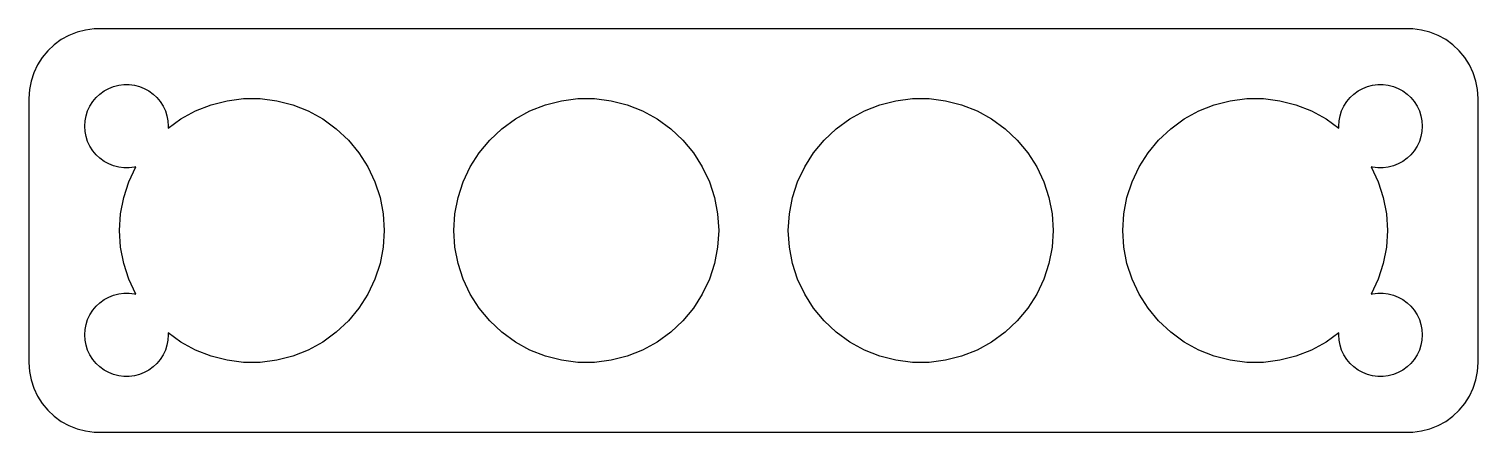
# Model space of a CAD drawing. Header units: metres. Extents: x -52 to 52, y -14 to 14.
import ezdxf

# ---------------------------------------------------------------- set-up
doc = ezdxf.new("R2010")
doc.units = ezdxf.units.M

msp = doc.modelspace()

# ---------------------------------------------------------------- linework, layer by layer
for p, q in [((-49.6791, 13.7216), (-50.1871, 13.3526)), ((-49.1289, 14.0241), (-49.6791, 13.7216)), ((-48.5451, 14.2553), (-49.1289, 14.0241)), ((-47.9369, 14.4114), (-48.5451, 14.2553)), ((-47.3139, 14.4901), (-47.9369, 14.4114)), ((47.3139, 14.4901), (-47.3139, 14.4901)), ((47.9369, 14.4114), (47.3139, 14.4901)), ((48.5451, 14.2553), (47.9369, 14.4114)), ((49.1289, 14.0241), (48.5451, 14.2553)), ((49.6791, 13.7216), (49.1289, 14.0241)), ((50.1871, 13.3526), (49.6791, 13.7216)), ((-50.6448, 12.9227), (-51.0451, 12.4389)), ((-50.1871, 13.3526), (-50.6448, 12.9227)), ((50.6448, 12.9227), (50.1871, 13.3526)), ((51.0451, 12.4389), (50.6448, 12.9227)), ((-51.3815, 11.9088), (-51.6489, 11.3406)), ((-51.0451, 12.4389), (-51.3815, 11.9088)), ((51.3815, 11.9088), (51.0451, 12.4389)), ((51.6489, 11.3406), (51.3815, 11.9088)), ((-51.8429, 10.7434), (-51.9606, 10.1267)), ((-51.6489, 11.3406), (-51.8429, 10.7434)), ((-45.927, 10.3532), (-45.5621, 10.4469)), ((-45.5621, 10.4469), (-45.1884, 10.4941)), ((-45.1884, 10.4941), (-44.8116, 10.4941)), ((-44.8116, 10.4941), (-44.4379, 10.4469)), ((-44.4379, 10.4469), (-44.0729, 10.3532)), ((44.0729, 10.3532), (44.4379, 10.4469)), ((44.4379, 10.4469), (44.8116, 10.4941)), ((44.8116, 10.4941), (45.1884, 10.4941)), ((45.1884, 10.4941), (45.5621, 10.4469)), ((45.5621, 10.4469), (45.927, 10.3532)), ((51.8429, 10.7434), (51.6489, 11.3406)), ((51.9606, 10.1267), (51.8429, 10.7434)), ((-51.9606, 10.1267), (-52, 9.5)), ((-52, 9.5), (-52, -9.5)), ((-47.427, 9.26335), (-47.1869, 9.55363)), ((-47.1869, 9.55363), (-46.9123, 9.81154)), ((-46.9123, 9.81154), (-46.6075, 10.033)), ((-46.6075, 10.033), (-46.2773, 10.2145)), ((-46.2773, 10.2145), (-45.927, 10.3532)), ((-44.0729, 10.3532), (-43.7227, 10.2145)), ((-43.7227, 10.2145), (-43.3925, 10.033)), ((-43.3925, 10.033), (-43.0877, 9.81154)), ((-43.0877, 9.81154), (-42.8131, 9.55363)), ((-42.8131, 9.55363), (-42.5729, 9.26335)), ((-37.7801, 9.33173), (-36.5965, 9.48125)), ((-36.5965, 9.48125), (-35.4035, 9.48125)), ((-35.4035, 9.48125), (-34.2199, 9.33173)), ((-13.7801, 9.33173), (-12.5965, 9.48125)), ((-12.5965, 9.48125), (-11.4035, 9.48125)), ((-11.4035, 9.48125), (-10.2199, 9.33173)), ((10.2199, 9.33173), (11.4035, 9.48125)), ((11.4035, 9.48125), (12.5965, 9.48125)), ((12.5965, 9.48125), (13.7801, 9.33173)), ((34.2199, 9.33173), (35.4035, 9.48125)), ((35.4035, 9.48125), (36.5965, 9.48125)), ((36.5965, 9.48125), (37.7801, 9.33173)), ((42.5729, 9.26335), (42.8131, 9.55363)), ((42.8131, 9.55363), (43.0877, 9.81154)), ((43.0877, 9.81154), (43.3925, 10.033)), ((43.3925, 10.033), (43.7227, 10.2145)), ((43.7227, 10.2145), (44.0729, 10.3532)), ((45.927, 10.3532), (46.2773, 10.2145)), ((46.2773, 10.2145), (46.6075, 10.033)), ((46.6075, 10.033), (46.9123, 9.81154)), ((46.9123, 9.81154), (47.1869, 9.55363)), ((47.1869, 9.55363), (47.427, 9.26335)), ((52, 9.5), (51.9606, 10.1267)), ((52, -9.5), (52, 9.5)), ((-47.9057, 8.24606), (-47.7893, 8.60437)), ((-47.7893, 8.60437), (-47.6289, 8.94525)), ((-47.6289, 8.94525), (-47.427, 9.26335)), ((-42.5729, 9.26335), (-42.3711, 8.94525)), ((-42.3711, 8.94525), (-42.2107, 8.60437)), ((-42.2107, 8.60437), (-42.0942, 8.24606)), ((-41.0903, 8.0211), (-40.0449, 8.59586)), ((-40.0449, 8.59586), (-38.9357, 9.03503)), ((-38.9357, 9.03503), (-37.7801, 9.33173)), ((-34.2199, 9.33173), (-33.0643, 9.03503)), ((-33.0643, 9.03503), (-31.9551, 8.59586)), ((-31.9551, 8.59586), (-30.9096, 8.0211)), ((-17.0903, 8.0211), (-16.0449, 8.59586)), ((-16.0449, 8.59586), (-14.9357, 9.03503)), ((-14.9357, 9.03503), (-13.7801, 9.33173)), ((-10.2199, 9.33173), (-9.06433, 9.03503)), ((-9.06433, 9.03503), (-7.95509, 8.59586)), ((-7.95509, 8.59586), (-6.90964, 8.0211)), ((6.90964, 8.0211), (7.95509, 8.59586)), ((7.95509, 8.59586), (9.06433, 9.03503)), ((9.06433, 9.03503), (10.2199, 9.33173)), ((13.7801, 9.33173), (14.9357, 9.03503)), ((14.9357, 9.03503), (16.0449, 8.59586)), ((16.0449, 8.59586), (17.0903, 8.0211)), ((30.9096, 8.0211), (31.9551, 8.59586)), ((31.9551, 8.59586), (33.0643, 9.03503)), ((33.0643, 9.03503), (34.2199, 9.33173)), ((37.7801, 9.33173), (38.9357, 9.03503)), ((38.9357, 9.03503), (40.0449, 8.59586)), ((40.0449, 8.59586), (41.0903, 8.0211)), ((42.0942, 8.24606), (42.2107, 8.60437)), ((42.2107, 8.60437), (42.3711, 8.94525)), ((42.3711, 8.94525), (42.5729, 9.26335)), ((47.427, 9.26335), (47.6289, 8.94525)), ((47.6289, 8.94525), (47.7893, 8.60437)), ((47.7893, 8.60437), (47.9057, 8.24606)), ((-48, 7.5), (-47.9763, 7.87599)), ((-47.9763, 7.12399), (-48, 7.5)), ((-47.9763, 7.87599), (-47.9057, 8.24606)), ((-42.0942, 8.24606), (-42.0237, 7.87599)), ((-42.0237, 7.87599), (-42, 7.5)), ((-42.0092, 7.35352), (-41.0903, 8.0211)), ((-42, 7.5), (-42.0092, 7.35352)), ((-30.9096, 8.0211), (-29.9445, 7.31987)), ((-29.9445, 7.31987), (-29.0748, 6.50319)), ((-18.9252, 6.50319), (-18.0555, 7.31987)), ((-18.0555, 7.31987), (-17.0903, 8.0211)), ((-6.90964, 8.0211), (-5.94446, 7.31987)), ((-5.94446, 7.31987), (-5.07478, 6.50319)), ((5.07478, 6.50319), (5.94446, 7.31987)), ((5.94446, 7.31987), (6.90964, 8.0211)), ((17.0903, 8.0211), (18.0555, 7.31987)), ((18.0555, 7.31987), (18.9252, 6.50319)), ((29.0748, 6.50319), (29.9445, 7.31987)), ((29.9445, 7.31987), (30.9096, 8.0211)), ((41.0903, 8.0211), (42.0092, 7.35352)), ((42, 7.5), (42.0237, 7.87599)), ((42.0092, 7.35352), (42, 7.5)), ((42.0237, 7.87599), (42.0942, 8.24606)), ((47.9057, 8.24606), (47.9763, 7.87599)), ((47.9763, 7.87599), (48, 7.5)), ((48, 7.5), (47.9763, 7.12399)), ((-47.9057, 6.75392), (-47.9763, 7.12399)), ((-47.7893, 6.39561), (-47.9057, 6.75392)), ((-47.6289, 6.05473), (-47.7893, 6.39561)), ((-29.0748, 6.50319), (-28.3143, 5.58395)), ((-19.6857, 5.58395), (-18.9252, 6.50319)), ((-5.07478, 6.50319), (-4.31433, 5.58395)), ((4.31433, 5.58395), (5.07478, 6.50319)), ((18.9252, 6.50319), (19.6857, 5.58395)), ((28.3143, 5.58395), (29.0748, 6.50319)), ((47.7893, 6.39561), (47.6289, 6.05473)), ((47.9057, 6.75392), (47.7893, 6.39561)), ((47.9763, 7.12399), (47.9057, 6.75392)), ((-47.427, 5.73663), (-47.6289, 6.05473)), ((-47.1869, 5.44635), (-47.427, 5.73663)), ((-46.9123, 5.18845), (-47.1869, 5.44635)), ((-28.3143, 5.58395), (-27.6751, 4.57664)), ((-20.3249, 4.57664), (-19.6857, 5.58395)), ((-4.31433, 5.58395), (-3.67508, 4.57664)), ((3.67508, 4.57664), (4.31433, 5.58395)), ((19.6857, 5.58395), (20.3249, 4.57664)), ((27.6751, 4.57664), (28.3143, 5.58395)), ((47.1869, 5.44635), (46.9123, 5.18845)), ((47.427, 5.73663), (47.1869, 5.44635)), ((47.6289, 6.05473), (47.427, 5.73663)), ((-46.6075, 4.96701), (-46.9123, 5.18845)), ((-46.2773, 4.78551), (-46.6075, 4.96701)), ((-45.927, 4.64682), (-46.2773, 4.78551)), ((-45.5621, 4.55313), (-45.927, 4.64682)), ((-45.1884, 4.50591), (-45.5621, 4.55313)), ((-44.8116, 4.50591), (-45.1884, 4.50591)), ((-44.8329, 3.49718), (-44.3249, 4.57664)), ((-44.4379, 4.55313), (-44.8116, 4.50591)), ((-44.3208, 4.58319), (-44.4379, 4.55313)), ((-44.3249, 4.57664), (-44.3208, 4.58319)), ((-27.6751, 4.57664), (-27.1671, 3.49718)), ((-20.8329, 3.49718), (-20.3249, 4.57664)), ((-3.67508, 4.57664), (-3.16711, 3.49718)), ((3.16711, 3.49718), (3.67508, 4.57664)), ((20.3249, 4.57664), (20.8329, 3.49718)), ((27.1671, 3.49718), (27.6751, 4.57664)), ((44.4379, 4.55313), (44.3208, 4.58319)), ((44.3208, 4.58319), (44.3249, 4.57664)), ((44.3249, 4.57664), (44.8329, 3.49718)), ((44.8116, 4.50591), (44.4379, 4.55313)), ((45.1884, 4.50591), (44.8116, 4.50591)), ((45.5621, 4.55313), (45.1884, 4.50591)), ((45.927, 4.64682), (45.5621, 4.55313)), ((46.2773, 4.78551), (45.927, 4.64682)), ((46.6075, 4.96701), (46.2773, 4.78551)), ((46.9123, 5.18845), (46.6075, 4.96701)), ((-45.2015, 2.36255), (-44.8329, 3.49718)), ((-27.1671, 3.49718), (-26.7984, 2.36255)), ((-21.2015, 2.36255), (-20.8329, 3.49718)), ((-3.16711, 3.49718), (-2.79845, 2.36255)), ((2.79845, 2.36255), (3.16711, 3.49718)), ((20.8329, 3.49718), (21.2015, 2.36255)), ((26.7984, 2.36255), (27.1671, 3.49718)), ((44.8329, 3.49718), (45.2015, 2.36255)), ((-45.4251, 1.19066), (-45.2015, 2.36255)), ((-26.7984, 2.36255), (-26.5749, 1.19066)), ((-21.4251, 1.19066), (-21.2015, 2.36255)), ((-2.79845, 2.36255), (-2.57491, 1.19066)), ((2.57491, 1.19066), (2.79845, 2.36255)), ((21.2015, 2.36255), (21.4251, 1.19066)), ((26.5749, 1.19066), (26.7984, 2.36255)), ((45.2015, 2.36255), (45.4251, 1.19066)), ((-45.5, 0), (-45.4251, 1.19066)), ((-26.5749, 1.19066), (-26.5, 0)), ((-21.5, 0), (-21.4251, 1.19066)), ((-2.57491, 1.19066), (-2.5, 0)), ((2.5, 0), (2.57491, 1.19066)), ((21.4251, 1.19066), (21.5, 0)), ((26.5, 0), (26.5749, 1.19066)), ((45.4251, 1.19066), (45.5, 0)), ((-45.4251, -1.19066), (-45.5, 0)), ((-26.5, 0), (-26.5749, -1.19066)), ((-21.4251, -1.19066), (-21.5, 0)), ((-2.5, 0), (-2.57491, -1.19066)), ((2.57491, -1.19066), (2.5, 0)), ((21.5, 0), (21.4251, -1.19066)), ((26.5749, -1.19066), (26.5, 0)), ((45.5, 0), (45.4251, -1.19066)), ((-45.2015, -2.36255), (-45.4251, -1.19066)), ((-26.5749, -1.19066), (-26.7984, -2.36255)), ((-21.2015, -2.36255), (-21.4251, -1.19066)), ((-2.57491, -1.19066), (-2.79845, -2.36255)), ((2.79845, -2.36255), (2.57491, -1.19066)), ((21.4251, -1.19066), (21.2015, -2.36255)), ((26.7984, -2.36255), (26.5749, -1.19066)), ((45.4251, -1.19066), (45.2015, -2.36255)), ((-44.8329, -3.49718), (-45.2015, -2.36255)), ((-26.7984, -2.36255), (-27.1671, -3.49718)), ((-20.8329, -3.49718), (-21.2015, -2.36255)), ((-2.79845, -2.36255), (-3.16711, -3.49718)), ((3.16711, -3.49718), (2.79845, -2.36255)), ((21.2015, -2.36255), (20.8329, -3.49718)), ((27.1671, -3.49718), (26.7984, -2.36255)), ((45.2015, -2.36255), (44.8329, -3.49718)), ((-44.3249, -4.57664), (-44.8329, -3.49718)), ((-27.1671, -3.49718), (-27.6751, -4.57664)), ((-20.3249, -4.57664), (-20.8329, -3.49718)), ((-3.16711, -3.49718), (-3.67508, -4.57664)), ((3.67508, -4.57664), (3.16711, -3.49718)), ((20.8329, -3.49718), (20.3249, -4.57664)), ((27.6751, -4.57664), (27.1671, -3.49718)), ((44.8329, -3.49718), (44.3249, -4.57664)), ((-47.1869, -5.44635), (-46.9123, -5.18845)), ((-46.9123, -5.18845), (-46.6075, -4.96701)), ((-46.6075, -4.96701), (-46.2773, -4.78551)), ((-46.2773, -4.78551), (-45.927, -4.64682)), ((-45.927, -4.64682), (-45.5621, -4.55313)), ((-45.5621, -4.55313), (-45.1884, -4.50591)), ((-45.1884, -4.50591), (-44.8116, -4.50591)), ((-44.8116, -4.50591), (-44.4379, -4.55313)), ((-44.4379, -4.55313), (-44.3208, -4.58319)), ((-44.3208, -4.58319), (-44.3249, -4.57664)), ((-27.6751, -4.57664), (-28.3143, -5.58395)), ((-19.6857, -5.58395), (-20.3249, -4.57664)), ((-3.67508, -4.57664), (-4.31433, -5.58395)), ((4.31433, -5.58395), (3.67508, -4.57664)), ((20.3249, -4.57664), (19.6857, -5.58395)), ((28.3143, -5.58395), (27.6751, -4.57664)), ((44.3208, -4.58319), (44.4379, -4.55313)), ((44.3249, -4.57664), (44.3208, -4.58319)), ((44.4379, -4.55313), (44.8116, -4.50591)), ((44.8116, -4.50591), (45.1884, -4.50591)), ((45.1884, -4.50591), (45.5621, -4.55313)), ((45.5621, -4.55313), (45.927, -4.64682)), ((45.927, -4.64682), (46.2773, -4.78551)), ((46.2773, -4.78551), (46.6075, -4.96701)), ((46.6075, -4.96701), (46.9123, -5.18845)), ((46.9123, -5.18845), (47.1869, -5.44635)), ((-47.7893, -6.39561), (-47.6289, -6.05473)), ((-47.6289, -6.05473), (-47.427, -5.73663)), ((-47.427, -5.73663), (-47.1869, -5.44635)), ((-28.3143, -5.58395), (-29.0748, -6.50319)), ((-18.9252, -6.50319), (-19.6857, -5.58395)), ((-4.31433, -5.58395), (-5.07478, -6.50319)), ((5.07478, -6.50319), (4.31433, -5.58395)), ((19.6857, -5.58395), (18.9252, -6.50319)), ((29.0748, -6.50319), (28.3143, -5.58395)), ((47.1869, -5.44635), (47.427, -5.73663)), ((47.427, -5.73663), (47.6289, -6.05473)), ((47.6289, -6.05473), (47.7893, -6.39561)), ((-48, -7.5), (-47.9763, -7.12399)), ((-47.9763, -7.12399), (-47.9057, -6.75392)), ((-47.9057, -6.75392), (-47.7893, -6.39561)), ((-29.0748, -6.50319), (-29.9445, -7.31987)), ((-18.0555, -7.31987), (-18.9252, -6.50319)), ((-5.07478, -6.50319), (-5.94446, -7.31987)), ((5.94446, -7.31987), (5.07478, -6.50319)), ((18.9252, -6.50319), (18.0555, -7.31987)), ((29.9445, -7.31987), (29.0748, -6.50319)), ((47.7893, -6.39561), (47.9057, -6.75392)), ((47.9057, -6.75392), (47.9763, -7.12399)), ((47.9763, -7.12399), (48, -7.5)), ((-47.9763, -7.87599), (-48, -7.5)), ((-47.9057, -8.24606), (-47.9763, -7.87599)), ((-47.7893, -8.60437), (-47.9057, -8.24606)), ((-42.0942, -8.24606), (-42.2107, -8.60437)), ((-42.0237, -7.87599), (-42.0942, -8.24606)), ((-42, -7.5), (-42.0237, -7.87599)), ((-41.0903, -8.0211), (-42.0092, -7.35352)), ((-42.0092, -7.35352), (-42, -7.5)), ((-40.0449, -8.59586), (-41.0903, -8.0211)), ((-30.9096, -8.0211), (-31.9551, -8.59586)), ((-29.9445, -7.31987), (-30.9096, -8.0211)), ((-17.0903, -8.0211), (-18.0555, -7.31987)), ((-16.0449, -8.59586), (-17.0903, -8.0211)), ((-6.90964, -8.0211), (-7.95509, -8.59586)), ((-5.94446, -7.31987), (-6.90964, -8.0211)), ((6.90964, -8.0211), (5.94446, -7.31987)), ((7.95509, -8.59586), (6.90964, -8.0211)), ((17.0903, -8.0211), (16.0449, -8.59586)), ((18.0555, -7.31987), (17.0903, -8.0211)), ((30.9096, -8.0211), (29.9445, -7.31987)), ((31.9551, -8.59586), (30.9096, -8.0211)), ((41.0903, -8.0211), (40.0449, -8.59586)), ((42.0092, -7.35352), (41.0903, -8.0211)), ((42, -7.5), (42.0092, -7.35352)), ((42.0237, -7.87599), (42, -7.5)), ((42.0942, -8.24606), (42.0237, -7.87599)), ((42.2107, -8.60437), (42.0942, -8.24606)), ((47.9057, -8.24606), (47.7893, -8.60437)), ((47.9763, -7.87599), (47.9057, -8.24606)), ((48, -7.5), (47.9763, -7.87599)), ((-47.6289, -8.94525), (-47.7893, -8.60437)), ((-47.427, -9.26335), (-47.6289, -8.94525)), ((-47.1869, -9.55363), (-47.427, -9.26335)), ((-42.5729, -9.26335), (-42.8131, -9.55363)), ((-42.3711, -8.94525), (-42.5729, -9.26335)), ((-42.2107, -8.60437), (-42.3711, -8.94525)), ((-38.9357, -9.03503), (-40.0449, -8.59586)), ((-37.7801, -9.33173), (-38.9357, -9.03503)), ((-36.5965, -9.48125), (-37.7801, -9.33173)), ((-34.2199, -9.33173), (-35.4035, -9.48125)), ((-33.0643, -9.03503), (-34.2199, -9.33173)), ((-31.9551, -8.59586), (-33.0643, -9.03503)), ((-14.9357, -9.03503), (-16.0449, -8.59586)), ((-13.7801, -9.33173), (-14.9357, -9.03503)), ((-12.5965, -9.48125), (-13.7801, -9.33173)), ((-10.2199, -9.33173), (-11.4035, -9.48125)), ((-9.06433, -9.03503), (-10.2199, -9.33173)), ((-7.95509, -8.59586), (-9.06433, -9.03503)), ((9.06433, -9.03503), (7.95509, -8.59586)), ((10.2199, -9.33173), (9.06433, -9.03503)), ((11.4035, -9.48125), (10.2199, -9.33173)), ((13.7801, -9.33173), (12.5965, -9.48125)), ((14.9357, -9.03503), (13.7801, -9.33173)), ((16.0449, -8.59586), (14.9357, -9.03503)), ((33.0643, -9.03503), (31.9551, -8.59586)), ((34.2199, -9.33173), (33.0643, -9.03503)), ((35.4035, -9.48125), (34.2199, -9.33173)), ((37.7801, -9.33173), (36.5965, -9.48125)), ((38.9357, -9.03503), (37.7801, -9.33173)), ((40.0449, -8.59586), (38.9357, -9.03503)), ((42.3711, -8.94525), (42.2107, -8.60437)), ((42.5729, -9.26335), (42.3711, -8.94525)), ((42.8131, -9.55363), (42.5729, -9.26335)), ((47.427, -9.26335), (47.1869, -9.55363)), ((47.6289, -8.94525), (47.427, -9.26335)), ((47.7893, -8.60437), (47.6289, -8.94525)), ((-52, -9.5), (-51.9606, -10.1267)), ((-51.9606, -10.1267), (-51.8429, -10.7434)), ((-46.9123, -9.81154), (-47.1869, -9.55363)), ((-46.6075, -10.033), (-46.9123, -9.81154)), ((-46.2773, -10.2145), (-46.6075, -10.033)), ((-45.927, -10.3532), (-46.2773, -10.2145)), ((-45.5621, -10.4469), (-45.927, -10.3532)), ((-44.0729, -10.3532), (-44.4379, -10.4469)), ((-43.7227, -10.2145), (-44.0729, -10.3532)), ((-43.3925, -10.033), (-43.7227, -10.2145)), ((-43.0877, -9.81154), (-43.3925, -10.033)), ((-42.8131, -9.55363), (-43.0877, -9.81154)), ((-35.4035, -9.48125), (-36.5965, -9.48125)), ((-11.4035, -9.48125), (-12.5965, -9.48125)), ((12.5965, -9.48125), (11.4035, -9.48125)), ((36.5965, -9.48125), (35.4035, -9.48125)), ((43.0877, -9.81154), (42.8131, -9.55363)), ((43.3925, -10.033), (43.0877, -9.81154)), ((43.7227, -10.2145), (43.3925, -10.033)), ((44.0729, -10.3532), (43.7227, -10.2145)), ((44.4379, -10.4469), (44.0729, -10.3532)), ((45.927, -10.3532), (45.5621, -10.4469)), ((46.2773, -10.2145), (45.927, -10.3532)), ((46.6075, -10.033), (46.2773, -10.2145)), ((46.9123, -9.81154), (46.6075, -10.033)), ((47.1869, -9.55363), (46.9123, -9.81154)), ((51.8429, -10.7434), (51.9606, -10.1267)), ((51.9606, -10.1267), (52, -9.5)), ((-51.8429, -10.7434), (-51.6489, -11.3406)), ((-51.6489, -11.3406), (-51.3815, -11.9088)), ((-45.1884, -10.4941), (-45.5621, -10.4469)), ((-44.8116, -10.4941), (-45.1884, -10.4941)), ((-44.4379, -10.4469), (-44.8116, -10.4941)), ((44.8116, -10.4941), (44.4379, -10.4469)), ((45.1884, -10.4941), (44.8116, -10.4941)), ((45.5621, -10.4469), (45.1884, -10.4941)), ((51.3815, -11.9088), (51.6489, -11.3406)), ((51.6489, -11.3406), (51.8429, -10.7434)), ((-51.3815, -11.9088), (-51.0451, -12.4389)), ((-51.0451, -12.4389), (-50.6448, -12.9227)), ((50.6448, -12.9227), (51.0451, -12.4389)), ((51.0451, -12.4389), (51.3815, -11.9088)), ((-50.6448, -12.9227), (-50.1871, -13.3526)), ((-50.1871, -13.3526), (-49.6791, -13.7216)), ((49.6791, -13.7216), (50.1871, -13.3526)), ((50.1871, -13.3526), (50.6448, -12.9227)), ((-49.6791, -13.7216), (-49.1289, -14.0241)), ((-49.1289, -14.0241), (-48.5451, -14.2553)), ((-48.5451, -14.2553), (-47.9369, -14.4114)), ((-47.9369, -14.4114), (-47.3139, -14.4901)), ((-47.3139, -14.4901), (47.3139, -14.4901)), ((47.3139, -14.4901), (47.9369, -14.4114)), ((47.9369, -14.4114), (48.5451, -14.2553)), ((48.5451, -14.2553), (49.1289, -14.0241)), ((49.1289, -14.0241), (49.6791, -13.7216))]:
    msp.add_line(p, q)

doc.saveas('drawing.dxf')
